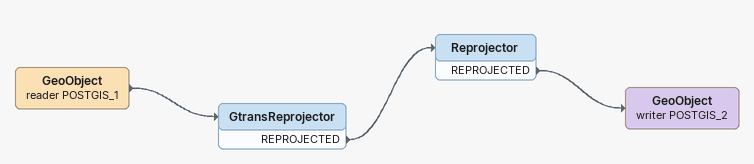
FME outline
GeoObject (reader POSTGIS_1)
    -> GtransReprojector
GtransReprojector
    REPROJECTED -> Reprojector
Reprojector
    REPROJECTED -> GeoObject (writer POSTGIS_2)
GeoObject (writer POSTGIS_2)
